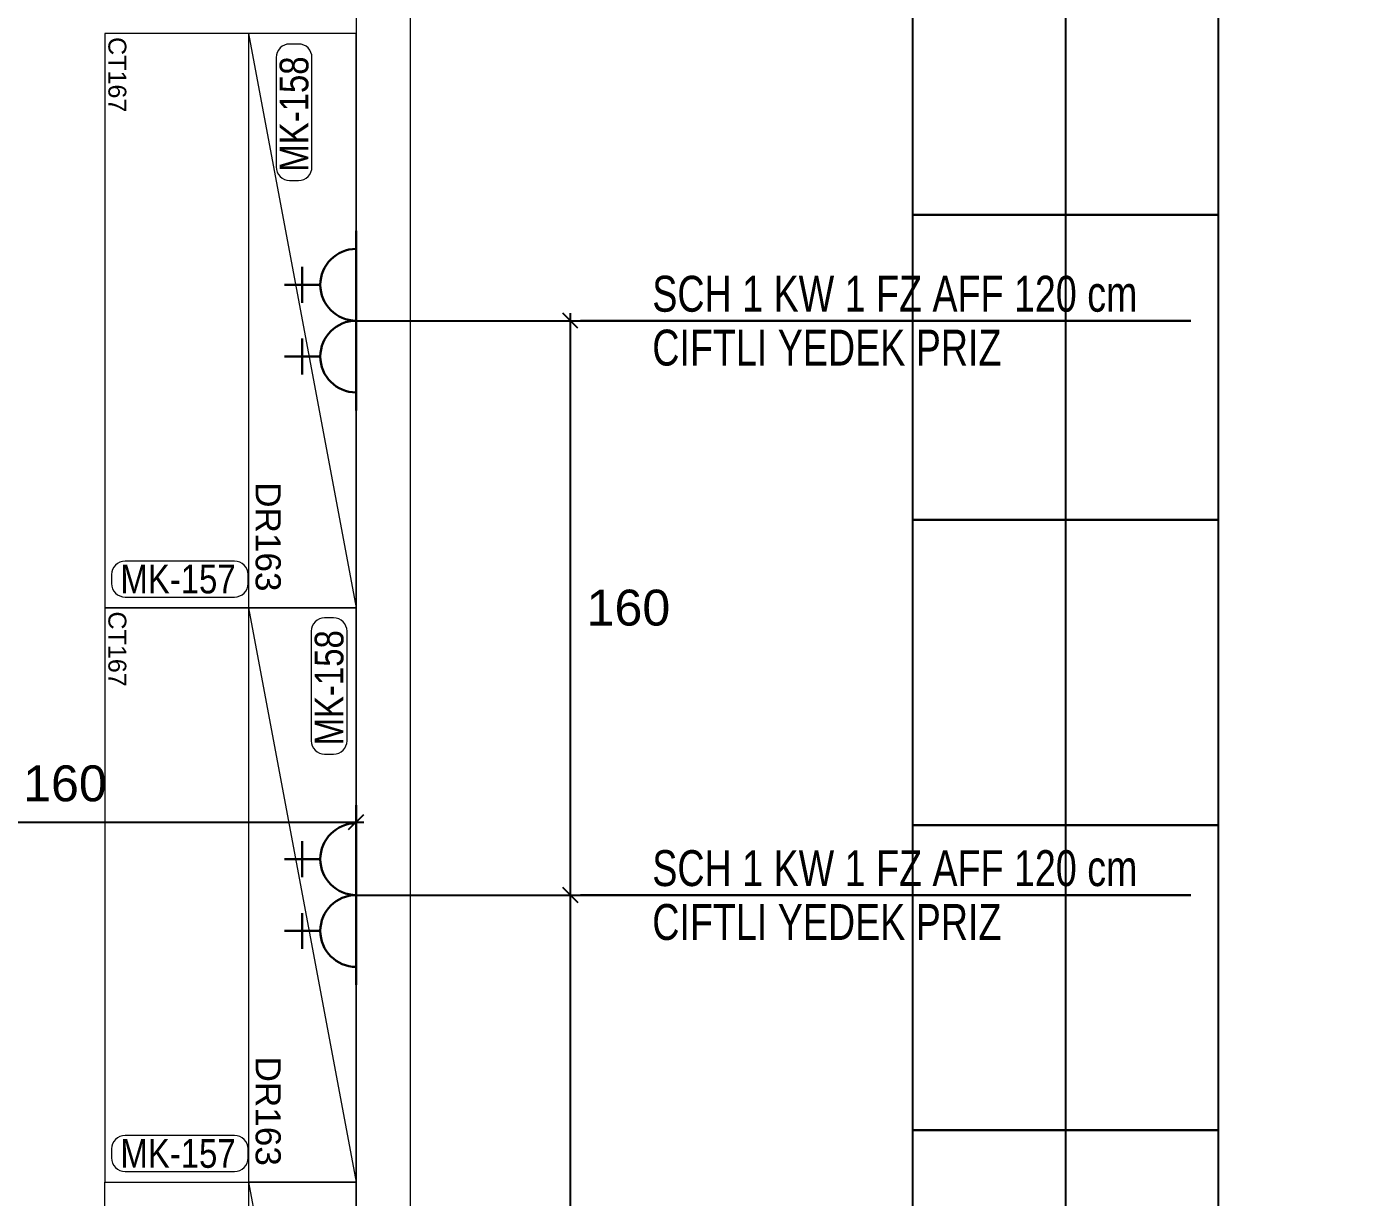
# Model space of a CAD drawing. Extents: x -5598 to 26293, y -3808 to 13850.
# Drawn here: x 203.3 to 576.8, y 2940.8 to 3266.9 of the extents above; entities that cross this region are included whole.
import ezdxf
from ezdxf.enums import TextEntityAlignment as Align

# ---------------------------------------------------------------- set-up
doc = ezdxf.new("R2010")
doc.units = 0
doc.header["$LTSCALE"] = 100
doc.header["$MEASUREMENT"] = 0
for name, color, linetype, lineweight in [('AD', 5, 'Continuous', 9), ('AK', 7, 'Continuous', 15), ('AP', 6, 'Continuous', 15), ('Y-DUVAR GAZBETON', 161, 'Continuous', 20)]:
    doc.layers.add(name, color=color, linetype=linetype, lineweight=lineweight)
doc.layers.add('AKPOZ', color=4, linetype='Continuous', lineweight=5, transparency=0.5)
doc.layers.add('ELEKTRIK', color=7, linetype='Continuous')
doc.layers.add('OLCU DIS', color=7, linetype='Continuous')
doc.layers.add('MAKPA ELEKTRIK', color=7, linetype='Continuous', lineweight=30, true_color=0x93039a)
doc.layers.add('MAKPA GIDER OLC', color=7, linetype='Continuous', lineweight=30, true_color=0xcf6a1e)
doc.styles.add('AKPOZ', font='arial.ttf', dxfattribs={"height": 5})
doc.styles.add('MAKPA TESISAT', font='arial.ttf', dxfattribs={"height": 10})
doc.styles.add('olcu', font='romans.shx', dxfattribs={"width": 0.5})
doc.styles.add('POZ TEXT', font='ARIALN.TTF', dxfattribs={"height": 8})
doc.styles.get("Standard").update_dxf_attribs({"font": 'arial.ttf'})
doc.styles.add('TEZGAH POZ NO', font='arial.ttf', dxfattribs={"height": 10})
doc.dimstyles.new('1-200', dxfattribs={"dimtxt": 40, "dimasz": 2, "dimexe": 0, "dimexo": 0, "dimgap": 10, "dimtad": 1, "dimdec": 4, "dimrnd": 0.1, "dimzin": 9, "dimdsep": 46, "dimtxsty": 'olcu', "dimblk1": 'SOL', "dimblk2": 'SAG', "dimsah": 1, "dimcen": 0, "dimse1": 1, "dimse2": 1, "dimclre": 13, "dimadec": 0, "dimazin": 0, "dimtfac": 1, "dimtdec": 4, "dimtix": 1, "dimtmove": 2, "dimatfit": 2, "dimldrblk": 'SOL', "dimfxl": 0, "dimtolj": 1, "dimarcsym": 0})
doc.dimstyles.new('MAKPA TESISAT DIM', dxfattribs={"dimscale": 0.7, "dimtxt": 12, "dimasz": 6, "dimexe": 4, "dimexo": 0, "dimgap": 8, "dimtad": 2, "dimtih": 1, "dimtoh": 1, "dimdec": 0, "dimrnd": 5, "dimzin": 0, "dimdsep": 46, "dimtxsty": 'MAKPA TESISAT', "dimblk1": 'OBLIQUE', "dimblk2": 'OBLIQUE', "dimsah": 1, "dimcen": 0, "dimdle": 3, "dimclrd": 256, "dimclre": 256, "dimclrt": 256, "dimadec": 0, "dimazin": 0, "dimtfac": 1, "dimtdec": 0, "dimtix": 1, "dimtofl": 0, "dimtmove": 2, "dimatfit": 3, "dimldrblk": 'OBLIQUE', "dimfxl": 0, "dimtvp": 7, "dimtolj": 1, "dimtzin": 0, "dimarcsym": 0})

# ---------------------------------------------------------------- blocks, each defined once
blk = doc.blocks.new('300kVA Akü Grubu')
at = {"color": 0}
for p, q in [((85, -42.5), (170, -42.5)), ((170, -42.5), (255, -42.5)), ((255, -42.5), (340, -42.5)), ((340, -42.5), (425, -42.5)), ((425, -42.5), (510, -42.5))]:
    blk.add_line(p, q, dxfattribs=at)
for points in [[(85, 0), (170, 0), (170, -85), (85, -85), (85, 0)], [(170, 0), (255, 0), (255, -85), (170, -85), (170, 0)], [(255, 0), (340, 0), (340, -85), (255, -85), (255, 0)], [(340, 0), (425, 0), (425, -85), (340, -85), (340, 0)], [(425, 0), (510, 0), (510, -85), (425, -85), (425, 0)]]:
    blk.add_lwpolyline(points, dxfattribs=at)
blk = doc.blocks.new('SOL')
at = {"color": 0}
for p, q in [((0, 30), (0, -6.96)), ((7.58, 0), (-6.97, 0))]:
    blk.add_line(p, q, dxfattribs=at)
blk.add_circle((0, 0), 3, dxfattribs=at)
blk = doc.blocks.new('SAG')
at = {"color": 0}
for p, q in [((0, -30), (0, 6.96)), ((7.58, 0), (-6.97, 0))]:
    blk.add_line(p, q, dxfattribs=at)
blk.add_circle((0, 0), 3, dxfattribs=at)
blk = doc.blocks.new('*D332')
at = {"layer": 'OLCU DIS', "color": 0, "lineweight": -2, "transparency": 16777216}
blk.add_line((21268, -935), (-2968, -935), dxfattribs=at)
at = {"layer": 'OLCU DIS', "color": 0, "lineweight": -2, "transparency": 16777216, "xscale": 2, "yscale": 2, "zscale": 2, "rotation": 180}
blk.add_blockref('SAG', (-2970, -935), dxfattribs=at)
at = {"layer": 'OLCU DIS', "color": 0, "lineweight": -2, "transparency": 16777216, "xscale": 2, "yscale": 2, "zscale": 2}
blk.add_blockref('SOL', (21270, -935), dxfattribs=at)
at = {"layer": 'OLCU DIS', "color": 0, "transparency": 16777216, "insert": (9295.64, -905), "char_height": 40, "attachment_point": 5, "style": 'olcu'}
blk.add_mtext('\\A1;24240', dxfattribs=at)
blk = doc.blocks.new('50x40 EVYE')
at = {"layer": 'AD'}
for p, q in [((8.7, 28.35), (-20, 28.35)), ((13.35, 23.7), (13.35, 5))]:
    blk.add_line(p, q, dxfattribs=at)
blk.add_lwpolyline([(21, 0), (-21, 0, -0.414214), (-25, 4), (-25, 36, -0.414214), (-21, 40), (21, 40, -0.414214), (25, 36), (25, 4, -0.414214)], format="xyb", close=True, dxfattribs=at)
blk.add_circle((13.35, 28.35), 2.65, dxfattribs=at)
blk = doc.blocks.new('ET167R')
at = {"layer": 'AK'}
blk.add_lwpolyline([(160, -70), (0, -70), (0, 0), (160, 0)], close=True, dxfattribs=at)
at = {"layer": 'AK', "xscale": -1}
blk.add_blockref('50x40 EVYE', (125, -55), dxfattribs=at)
at = {"layer": 'AKPOZ'}
blk.add_text('ET167R', height=7.02, dxfattribs=at).set_placement((120, -67))
blk = doc.blocks.new('DR163')
at = {"layer": 'AD'}
blk.add_line((0, -30), (160, 0), dxfattribs=at)
at = {"layer": 'AK'}
blk.add_lwpolyline([(0, -30), (160, -30), (160, 0), (0, 0)], close=True, dxfattribs=at)
at = {"layer": 'AKPOZ'}
blk.add_text('DR163', height=7, dxfattribs=at).set_placement((125, -28))
blk = doc.blocks.new('CT167')
at = {"layer": 'AK'}
blk.add_lwpolyline([(0, -70), (160, -70), (160, 0), (0, 0)], close=True, dxfattribs=at)
at = {"layer": 'AKPOZ', "style": 'AKPOZ'}
blk.add_text('CT167', height=5, dxfattribs=at).set_placement((1, -69))
at = {"layer": 'AP', "style": 'TEZGAH POZ NO', "flags": 8}
blk.add_attdef('0', (0, -69), '', height=10, dxfattribs=at)
blk = doc.blocks.new('POZ_X')
at = {"layer": 'AP'}
blk.add_lwpolyline([(12.75, 10), (-17.75, 10, 0.414214), (-21.5, 6.25), (-21.5, 3.75, 0.414214), (-17.75, 0), (12.75, 0, 0.414214), (16.5, 3.75), (16.5, 6.25, 0.414214)], format="xyb", close=True, dxfattribs=at)
at = {"layer": 'AP', "style": 'POZ TEXT'}
blk.add_attdef('POZ_NO', text='', height=8, dxfattribs=at).set_placement((-3, 5), align=Align.MIDDLE_CENTER)
at = {"layer": 'AP', "style": 'POZ TEXT', "flags": 1}
blk.add_attdef('URUN_ADI', text='', height=7, dxfattribs=at).set_placement((-3, -4.34), align=Align.MIDDLE_CENTER)
blk = doc.blocks.new('ELK.PRIZ')
at = {"layer": 'MAKPA ELEKTRIK'}
for p, q in [((-15, 0), (15, 0)), ((15, 0), (-15, 0)), ((0, -10), (0, -20)), ((0, -20), (0, -10)), ((5, -15), (-5, -15))]:
    blk.add_line(p, q, dxfattribs=at)
blk.add_arc((0, 0), 10, 180, 0, dxfattribs=at)
blk = doc.blocks.new('_OBLIQUE')
at = {"color": 0, "linetype": 'ByBlock', "lineweight": -2}
blk.add_line((-0.5, -0.5), (0.5, 0.5), dxfattribs=at)
blk = doc.blocks.new('*D782')
at = {"layer": 'MAKPA ELEKTRIK', "lineweight": -2, "transparency": 16777216}
for p, q in [((354.65, 2742.9), (354.65, 3027.1)), ((295, 3025), (357.45, 3025)), ((295, 2745), (357.45, 2745))]:
    blk.add_line(p, q, dxfattribs=at)
at = {"layer": 'MAKPA ELEKTRIK', "lineweight": -2, "transparency": 16777216, "xscale": 4.199999999999998, "yscale": 4.199999999999998, "zscale": 4.199999999999998}
for p, rotation in [((354.65, 3025), 90), ((354.65, 2745), 270)]:
    blk.add_blockref('_OBLIQUE', p, dxfattribs=dict(at, rotation=rotation))
at = {"layer": 'MAKPA ELEKTRIK', "transparency": 16777216, "insert": (371.37, 2885), "char_height": 10, "attachment_point": 5, "style": 'MAKPA TESISAT'}
blk.add_mtext('\\A1;280', dxfattribs=at)
blk = doc.blocks.new('*D783')
at = {"layer": 'MAKPA ELEKTRIK', "lineweight": -2, "transparency": 16777216}
for p, q in [((354.65, 3022.9), (354.65, 3187.1)), ((295, 3185), (357.45, 3185)), ((295, 3025), (357.45, 3025))]:
    blk.add_line(p, q, dxfattribs=at)
at = {"layer": 'MAKPA ELEKTRIK', "lineweight": -2, "transparency": 16777216, "xscale": 4.199999999999998, "yscale": 4.199999999999998, "zscale": 4.199999999999998}
for p, rotation in [((354.65, 3185), 90), ((354.65, 3025), 270)]:
    blk.add_blockref('_OBLIQUE', p, dxfattribs=dict(at, rotation=rotation))
at = {"layer": 'MAKPA ELEKTRIK', "transparency": 16777216, "insert": (370.81, 3105), "char_height": 10, "attachment_point": 5, "style": 'MAKPA TESISAT'}
blk.add_mtext('\\A1;160', dxfattribs=at)
blk = doc.blocks.new('*D898')
at = {"layer": 'MAKPA GIDER OLC', "lineweight": -2, "transparency": 16777216}
for p, q in [((132.79, 3034.55), (132.79, 3048.15)), ((295, 3025), (295, 3048.15)), ((130.69, 3045.35), (297.1, 3045.35))]:
    blk.add_line(p, q, dxfattribs=at)
at = {"layer": 'MAKPA GIDER OLC', "lineweight": -2, "transparency": 16777216, "xscale": 4.199999999999998, "yscale": 4.199999999999998, "zscale": 4.199999999999998, "rotation": 180}
blk.add_blockref('_OBLIQUE', (132.79, 3045.35), dxfattribs=at)
at = {"layer": 'MAKPA GIDER OLC', "lineweight": -2, "transparency": 16777216, "xscale": 4.199999999999998, "yscale": 4.199999999999998, "zscale": 4.199999999999998}
blk.add_blockref('_OBLIQUE', (295, 3045.35), dxfattribs=at)
at = {"layer": 'MAKPA GIDER OLC', "transparency": 16777216, "insert": (213.9, 3056.05), "char_height": 10, "attachment_point": 5, "style": 'MAKPA TESISAT'}
blk.add_mtext('\\A1;160', dxfattribs=at)

msp = doc.modelspace()

# ---------------------------------------------------------------- linework, layer by layer
at = {"layer": 'MAKPA ELEKTRIK'}
for p, q in [((357.45058, 3185), (377.45058, 3185)), ((377.45058, 3185), (527.45058, 3185)), ((357.45058, 3025), (377.45058, 3025)), ((377.45058, 3025), (527.45058, 3025))]:
    msp.add_line(p, q, dxfattribs=at)
at = {"layer": 'Y-DUVAR GAZBETON'}
for p, q in [((295, 3410.00004), (295, 2630.00004)), ((310, 3410.00004), (310, 2630))]:
    msp.add_line(p, q, dxfattribs=at)

# ---------------------------------------------------------------- block references
at = {"layer": 'AK', "rotation": 270}
for name, p in [('CT167', (295, 3265)), ('DR163', (295, 3265)), ('CT167', (295, 3105)), ('DR163', (295, 3105)), ('ET167R', (295, 2945)), ('DR163', (295, 2945))]:
    msp.add_blockref(name, p, dxfattribs=at)
at = {"layer": 'AP', "ltscale": 6, "rotation": 90}
for p in [(282.69613, 3245.56618), (292.44738, 3085.74119)]:
    msp.add_blockref('POZ_X', p, dxfattribs=at).add_auto_attribs({'POZ_NO': 'MK-158'})
at = {"layer": 'AP', "ltscale": 6}
for p in [(248.38948, 3108.02547), (248.38948, 2948.02547)]:
    msp.add_blockref('POZ_X', p, dxfattribs=at).add_auto_attribs({'POZ_NO': 'MK-157'})
at = {"layer": 'ELEKTRIK', "color": 37, "rotation": 270}
msp.add_blockref('300kVA Akü Grubu', (535, 3384.48321), dxfattribs=at)
at = {"layer": 'MAKPA ELEKTRIK', "rotation": 270}
for p in [(295, 3195), (295, 3175), (295, 3035), (295, 3015)]:
    msp.add_blockref('ELK.PRIZ', p, dxfattribs=at)

# ---------------------------------------------------------------- texts
at = {"layer": 'MAKPA ELEKTRIK', "style": 'MAKPA TESISAT', "width": 0.75}
for s, p in [('SCH 1 KW 1 FZ AFF 120 cm', (377.45058, 3187.5)), ('CIFTLI YEDEK PRIZ', (377.45058, 3172.5)), ('SCH 1 KW 1 FZ AFF 120 cm', (377.45058, 3027.5)), ('CIFTLI YEDEK PRIZ', (377.45058, 3012.5))]:
    msp.add_text(s, height=10.00188, dxfattribs=at).set_placement(p)

# ---------------------------------------------------------------- dimensions: what is measured, and where the dimension line sits
at = {"layer": 'MAKPA ELEKTRIK'}
for base, p1, p2, picture, middle in [((354.65058, 3185), (295, 3025), (295, 3185), '*D783', (370.80992, 3105)), ((354.65058, 3025), (295, 2745), (295, 3025), '*D782', (371.36586, 2885))]:
    dim = msp.add_linear_dim(base=base, p1=p1, p2=p2, angle=90, dimstyle='MAKPA TESISAT DIM', override={"dimfxl": 0}, dxfattribs=at)
    dim.commit()
    dim.dimension.update_dxf_attribs({"geometry": picture, "text_midpoint": middle})
at = {"layer": 'MAKPA GIDER OLC'}
dim = msp.add_linear_dim(base=(295, 3045.34831), p1=(132.79117, 3034.54887), p2=(295, 3025), dimstyle='MAKPA TESISAT DIM', override={"dimfxl": 0}, dxfattribs=at)
dim.commit()
dim.dimension.update_dxf_attribs({"geometry": '*D898', "text_midpoint": (213.89558, 3056.05404)})
at = {"layer": 'OLCU DIS', "color": 7}
dim = msp.add_linear_dim(base=(-2970, -935), p1=(21270, -635), p2=(-2970, 7535), dimstyle='1-200', dxfattribs=at)
dim.commit()
dim.dimension.update_dxf_attribs({"geometry": '*D332', "text_midpoint": (9295.63768, -905), "dimtype": 160})

doc.saveas('drawing.dxf')
